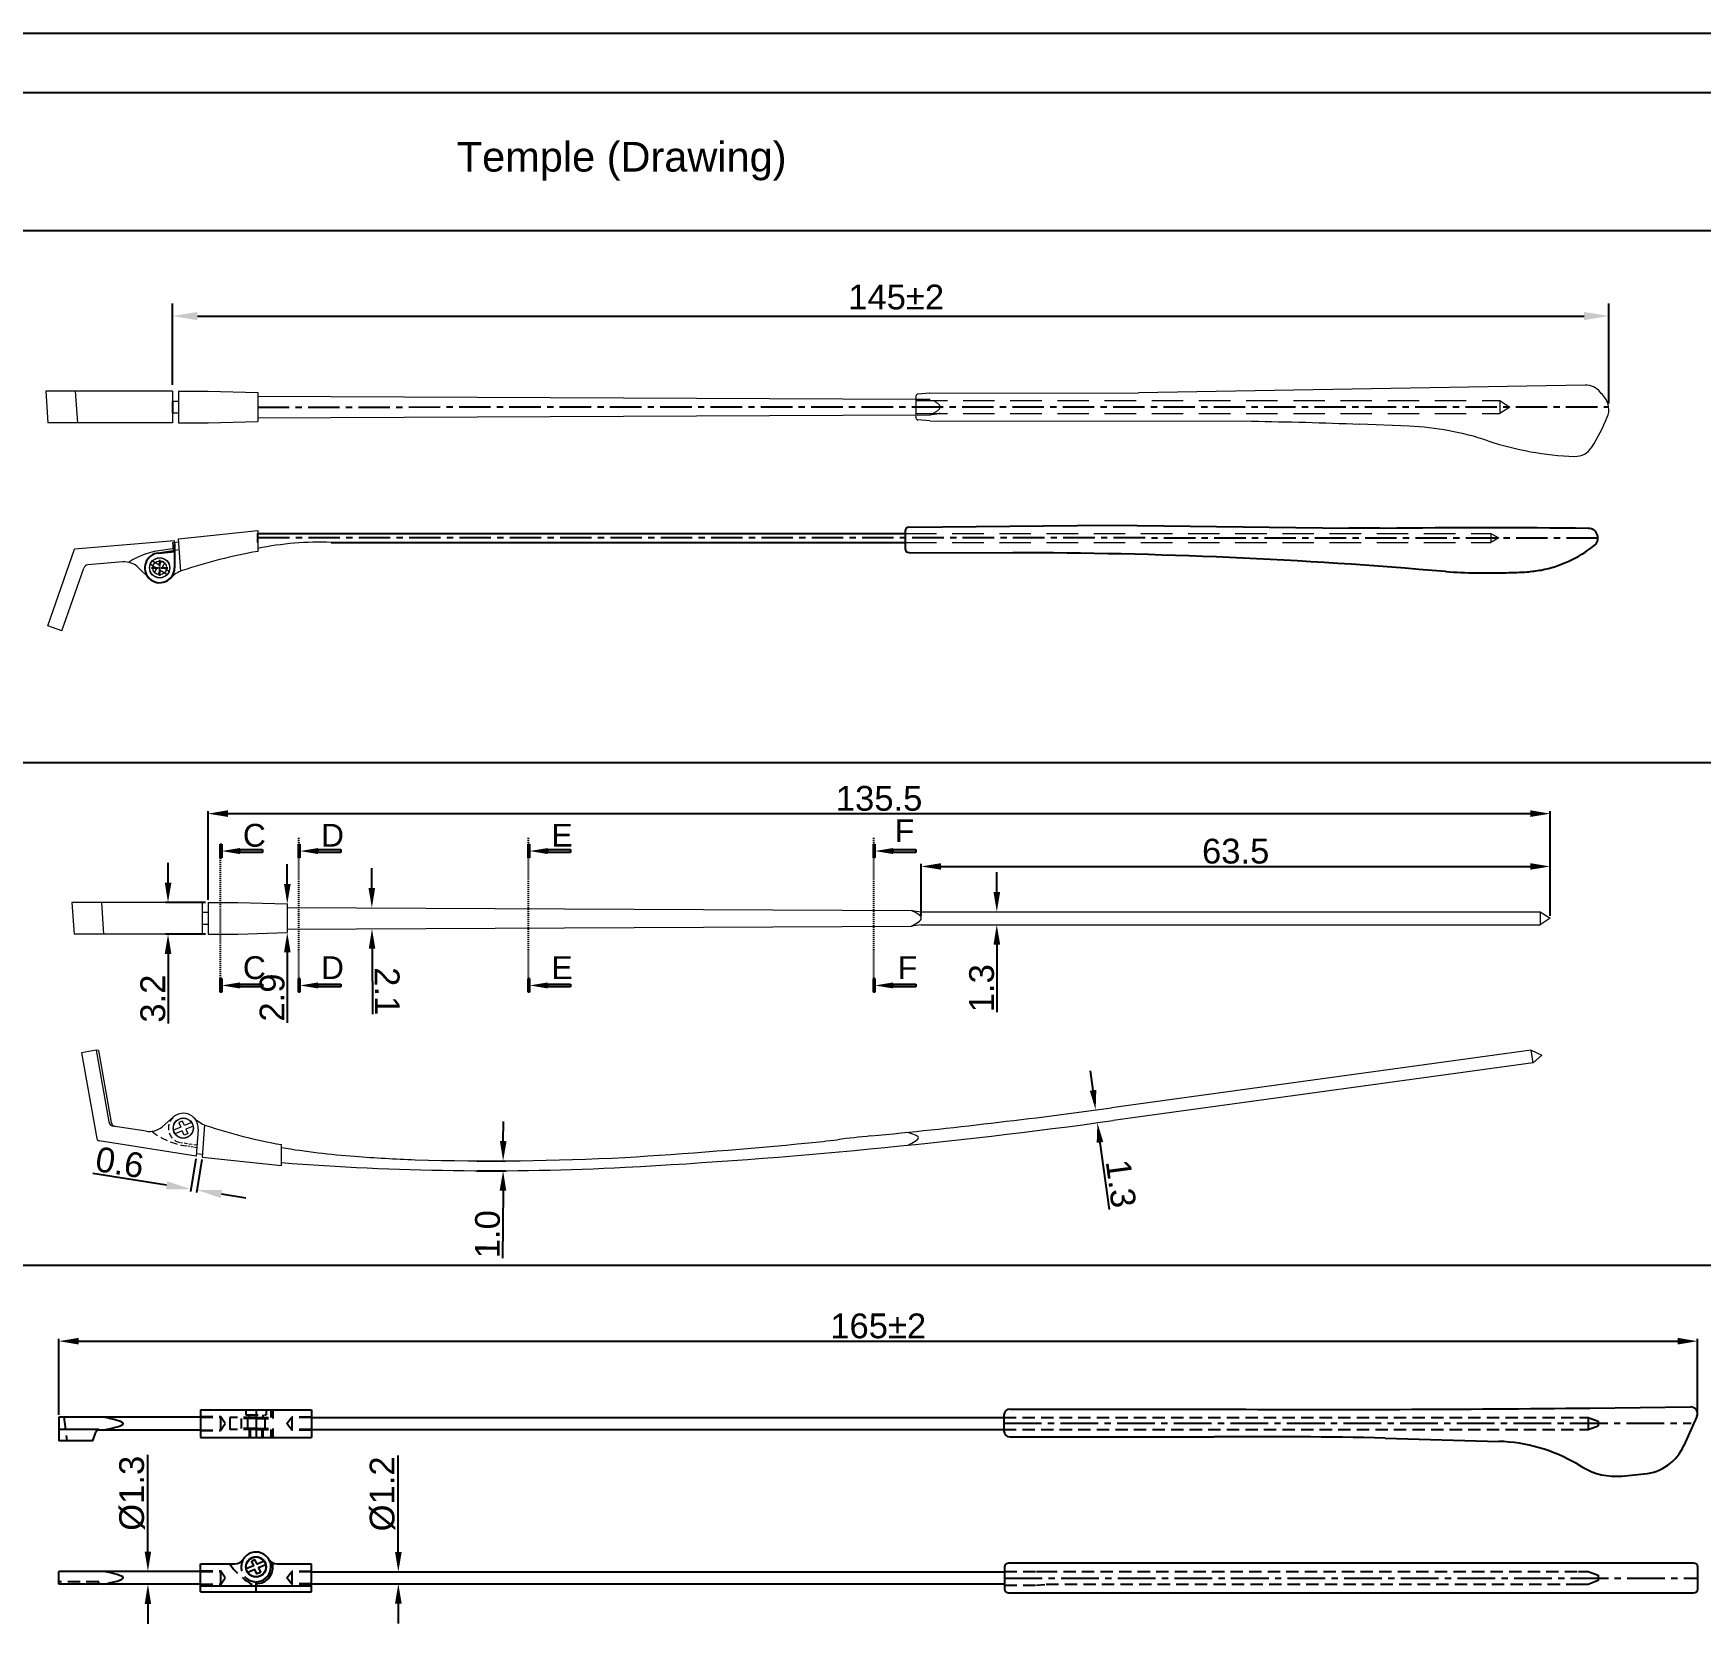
# Model space of a CAD drawing. Header units: millimetres. Extents: x 7018 to 13530, y 4187 to 5692.
# Drawn here: x 8497.5 to 8665.8, y 5088.3 to 5248.9 of the extents above; entities that cross this region are included whole.
import ezdxf
from ezdxf.enums import TextEntityAlignment as Align

# ---------------------------------------------------------------- set-up
doc = ezdxf.new("R2010")
doc.units = ezdxf.units.MM
for name, pattern in [('CENTER', [50.8, 31.75, -6.35, 6.35, -6.35]), ('CENTER2', [28.575, 19.05, -3.175, 3.175, -3.175]), ('HIDDEN', [9.525, 6.35, -3.175]), ('HIDDEN2', [0.1875, 0.125, -0.0625]), ('PHANTOM2', [1.25, 0.625, -0.125, 0.125, -0.125, 0.125, -0.125])]:
    doc.linetypes.add(name, pattern=pattern)
for name, color, linetype in [('Center Line', 2, 'CENTER2'), ('Dimension', 3, 'Continuous'), ('Hidden Line', 1, 'HIDDEN2'), ('PDF_0', 7, 'Continuous'), ('Section', 6, 'PHANTOM2'), ('Text', 4, 'Continuous')]:
    doc.layers.add(name, color=color, linetype=linetype)
doc.styles.get("Standard").update_dxf_attribs({"font": 'arial.ttf'})
doc.styles.add('样式 1', font='romant.shx')
doc.dimstyles.new('ISO-25$0', dxfattribs={"dimtxt": 2.5, "dimasz": 2.5, "dimexe": 0.5, "dimexo": 1, "dimgap": 1, "dimtad": 0, "dimtih": 1, "dimtoh": 1, "dimdec": 1, "dimzin": 10, "dimdsep": 46, "dimlunit": 6, "dimtxsty": '样式 1', "dimcen": 0, "dimclrd": 256, "dimclre": 256, "dimclrt": 7, "dimazin": 0, "dimtfac": 1, "dimtdec": 1, "dimtofl": 0, "dimtmove": 0, "dimatfit": 0, "dimfxl": 1, "dimtolj": 1, "dimtzin": 10, "dimarcsym": 0})
doc.dimstyles.new('Standard$0', dxfattribs={"dimtxt": 2.3, "dimasz": 2, "dimexe": 1, "dimexo": 1, "dimgap": 1, "dimtad": 1, "dimdec": 1, "dimzin": 0, "dimdsep": 46, "dimtxsty": 'Standard', "dimcen": 0, "dimclrd": 4, "dimclre": 4, "dimclrt": 4, "dimadec": 1, "dimazin": 0, "dimtfac": 1, "dimtdec": 1, "dimtofl": 0, "dimtmove": 0, "dimatfit": 0, "dimfxl": 1, "dimtfillclr": 256, "dimtolj": 1, "dimtzin": 0, "dimlwd": -1, "dimlwe": -1, "dimarcsym": 1})

# ---------------------------------------------------------------- blocks, each defined once
blk = doc.blocks.new('*D2106')
at = {"layer": 'Defpoints', "color": 0, "transparency": 16777216}
for p in [(8513.92, 5135.53), (8514.51, 5135.44), (8513.39, 5132.21)]:
    blk.add_point(p, dxfattribs=at)
at = {"layer": 'Dimension', "color": 3, "transparency": 16777216}
for p, q in [((8513.88, 5135.28), (8513.35, 5131.96)), ((8514.47, 5135.19), (8513.95, 5131.87)), ((8510.92, 5132.6), (8503.47, 5133.78)), ((8516.46, 5131.73), (8518.92, 5131.34))]:
    blk.add_line(p, q, dxfattribs=at)
for points in [[(8510.99, 5133.01), (8510.86, 5132.19), (8513.39, 5132.21)], [(8516.52, 5132.14), (8516.39, 5131.31), (8513.99, 5132.12)]]:
    blk.add_solid(points, dxfattribs=at)
at = {"layer": 'Dimension', "transparency": 16777216, "insert": (8506.2, 5134.9), "char_height": 2.5, "attachment_point": 5, "rotation": 351}
blk.add_mtext('\\A1;0.6', dxfattribs=at)
blk = doc.blocks.new('*D2504')
at = {"layer": 'Defpoints', "color": 0, "transparency": 16777216}
for p in [(8650.61, 5170.11), (8515.11, 5161.15), (8650.61, 5159.55)]:
    blk.add_point(p, dxfattribs=at)
at = {"layer": 'Dimension', "color": 3, "transparency": 16777216}
for p, q in [((8515.11, 5161.4), (8515.11, 5170.36)), ((8517.11, 5170.11), (8648.61, 5170.11)), ((8650.61, 5159.8), (8650.61, 5170.36))]:
    blk.add_line(p, q, dxfattribs=at)
for points in [[(8517.11, 5170.45), (8517.11, 5169.78), (8515.11, 5170.11)], [(8648.61, 5170.45), (8648.61, 5169.78), (8650.61, 5170.11)]]:
    blk.add_solid(points, dxfattribs=at)
at = {"layer": 'Dimension', "transparency": 16777216, "insert": (8582.86, 5171.64), "char_height": 2.5, "attachment_point": 5}
blk.add_mtext('\\A1;135.5', dxfattribs=at)
blk = doc.blocks.new('*D2505')
at = {"layer": 'Defpoints', "color": 0, "transparency": 16777216}
for p in [(8650.61, 5164.78), (8587.11, 5159.55), (8650.61, 5159.55)]:
    blk.add_point(p, dxfattribs=at)
at = {"layer": 'Dimension', "color": 3, "transparency": 16777216}
for p, q in [((8587.11, 5159.8), (8587.11, 5165.03)), ((8589.11, 5164.78), (8648.61, 5164.78)), ((8650.61, 5159.8), (8650.61, 5165.03))]:
    blk.add_line(p, q, dxfattribs=at)
for points in [[(8589.11, 5165.11), (8589.11, 5164.45), (8587.11, 5164.78)], [(8648.61, 5165.11), (8648.61, 5164.45), (8650.61, 5164.78)]]:
    blk.add_solid(points, dxfattribs=at)
at = {"layer": 'Dimension', "transparency": 16777216, "insert": (8618.86, 5166.31), "char_height": 2.5, "attachment_point": 5}
blk.add_mtext('\\A1;63.5', dxfattribs=at)
blk = doc.blocks.new('*D2506')
at = {"layer": 'Defpoints', "color": 0, "transparency": 16777216}
for p in [(8531.65, 5160.61), (8531.66, 5158.49), (8531.66, 5158.49)]:
    blk.add_point(p, dxfattribs=at)
at = {"layer": 'Dimension', "color": 3, "transparency": 16777216}
for p, q in [((8531.64, 5162.61), (8531.63, 5164.61)), ((8531.67, 5156.49), (8531.7, 5149.88))]:
    blk.add_line(p, q, dxfattribs=at)
for points in [[(8531.98, 5162.61), (8531.31, 5162.61), (8531.65, 5160.61)], [(8532, 5156.49), (8531.34, 5156.49), (8531.66, 5158.49)]]:
    blk.add_solid(points, dxfattribs=at)
at = {"layer": 'Dimension', "transparency": 16777216, "insert": (8533.2, 5152.19), "char_height": 2.5, "attachment_point": 5, "rotation": 270.2728}
blk.add_mtext('\\A1;2.1', dxfattribs=at)
blk = doc.blocks.new('*D2507')
at = {"layer": 'Defpoints', "color": 0, "transparency": 16777216}
for p in [(8594.74, 5160.2), (8594.74, 5158.9), (8594.74, 5158.9)]:
    blk.add_point(p, dxfattribs=at)
at = {"layer": 'Dimension', "color": 3, "transparency": 16777216}
for p, q in [((8594.74, 5162.2), (8594.74, 5164.2)), ((8594.74, 5156.9), (8594.74, 5150.08))]:
    blk.add_line(p, q, dxfattribs=at)
for points in [[(8594.41, 5162.2), (8595.08, 5162.2), (8594.74, 5160.2)], [(8594.41, 5156.9), (8595.08, 5156.9), (8594.74, 5158.9)]]:
    blk.add_solid(points, dxfattribs=at)
at = {"layer": 'Dimension', "transparency": 16777216, "insert": (8593.22, 5152.49), "char_height": 2.5, "attachment_point": 5, "rotation": 90}
blk.add_mtext('\\A1;1.3', dxfattribs=at)
blk = doc.blocks.new('*D2508')
at = {"layer": 'Defpoints', "color": 0, "transparency": 16777216}
for p in [(8604.72, 5140.2), (8604.9, 5138.91), (8604.9, 5138.91)]:
    blk.add_point(p, dxfattribs=at)
at = {"layer": 'Dimension', "color": 3, "transparency": 16777216}
for p, q in [((8604.46, 5142.18), (8604.19, 5144.16)), ((8605.16, 5136.93), (8606.07, 5130.17))]:
    blk.add_line(p, q, dxfattribs=at)
for points in [[(8604.79, 5142.23), (8604.13, 5142.14), (8604.72, 5140.2)], [(8605.49, 5136.97), (8604.83, 5136.89), (8604.9, 5138.91)]]:
    blk.add_solid(points, dxfattribs=at)
at = {"layer": 'Dimension', "transparency": 16777216, "insert": (8607.27, 5132.77), "char_height": 2.5, "attachment_point": 5, "rotation": 277.6743}
blk.add_mtext('\\A1;1.3', dxfattribs=at)
blk = doc.blocks.new('*D2509')
at = {"layer": 'Defpoints', "color": 0, "transparency": 16777216}
for p in [(8542.02, 5135.07), (8542.02, 5134.07), (8544.9, 5134.05)]:
    blk.add_point(p, dxfattribs=at)
at = {"layer": 'Dimension', "color": 3, "transparency": 16777216}
for p, q in [((8544.92, 5137.05), (8544.93, 5139.05)), ((8542.27, 5135.07), (8545.15, 5135.05)), ((8542.27, 5134.07), (8545.15, 5134.05)), ((8544.89, 5132.05), (8544.85, 5125.25))]:
    blk.add_line(p, q, dxfattribs=at)
for points in [[(8544.58, 5137.06), (8545.25, 5137.05), (8544.9, 5135.05)], [(8544.55, 5132.06), (8545.22, 5132.05), (8544.9, 5134.05)]]:
    blk.add_solid(points, dxfattribs=at)
at = {"layer": 'Dimension', "transparency": 16777216, "insert": (8543.33, 5127.66), "char_height": 2.5, "attachment_point": 5, "rotation": 89.6605}
blk.add_mtext('\\A1;1.0', dxfattribs=at)
blk = doc.blocks.new('*D2510')
at = {"layer": 'Defpoints', "color": 0, "transparency": 16777216}
for p in [(8515.11, 5161.15), (8511.07, 5157.95), (8515.11, 5157.95)]:
    blk.add_point(p, dxfattribs=at)
at = {"layer": 'Dimension', "color": 3, "transparency": 16777216}
for p, q in [((8511.07, 5163.15), (8511.07, 5165.15)), ((8514.86, 5161.15), (8510.82, 5161.15)), ((8514.86, 5157.95), (8510.82, 5157.95)), ((8511.07, 5155.95), (8511.07, 5148.93))]:
    blk.add_line(p, q, dxfattribs=at)
for points in [[(8510.74, 5163.15), (8511.41, 5163.15), (8511.07, 5161.15)], [(8510.74, 5155.95), (8511.41, 5155.95), (8511.07, 5157.95)]]:
    blk.add_solid(points, dxfattribs=at)
at = {"layer": 'Dimension', "transparency": 16777216, "insert": (8509.55, 5151.44), "char_height": 2.5, "attachment_point": 5, "rotation": 90}
blk.add_mtext('\\A1;3.2', dxfattribs=at)
blk = doc.blocks.new('_FILLED')
at = {"color": 0, "linetype": 'ByBlock'}
blk.add_solid([(0, 0), (-1, 0.167), (-1, -0.167)], dxfattribs=at)
blk = doc.blocks.new('section arrow')
at = {"layer": 'Section'}
h = blk.add_hatch(color=256, dxfattribs=at)
h.dxf.hatch_style = 1
h.paths.add_polyline_path([(6987.516, 2336.116), (6987.516, 2336.053), (6988.016, 2336.053), (6988.016, 2336.116)])
h.paths.add_polyline_path([(6988.416, 2335.935), (6988.448, 2335.935), (6988.448, 2336.235), (6988.416, 2336.235)])
for points in [[(6988.448, 2335.935), (6988.448, 2336.235), (6988.416, 2336.235), (6988.416, 2335.935)], [(6988.016, 2336.116), (6987.516, 2336.116), (6987.516, 2336.053), (6988.016, 2336.053)]]:
    blk.add_lwpolyline(points, close=True, dxfattribs=at)
at = {"layer": 'Section', "xscale": 0.4, "yscale": 0.4, "zscale": 0.4}
blk.add_blockref('_FILLED', (6988.416, 2336.085), dxfattribs=at)
blk = doc.blocks.new('*D2511')
at = {"layer": 'Defpoints', "color": 0, "transparency": 16777216}
for p in [(8523.11, 5161), (8523.11, 5158.1), (8523.11, 5158.1)]:
    blk.add_point(p, dxfattribs=at)
at = {"layer": 'Dimension', "color": 3, "transparency": 16777216}
for p, q in [((8523.11, 5163), (8523.11, 5165)), ((8522.86, 5161), (8522.86, 5161)), ((8522.86, 5158.1), (8522.86, 5158.1)), ((8523.11, 5156.1), (8523.11, 5149))]:
    blk.add_line(p, q, dxfattribs=at)
for points in [[(8522.78, 5163), (8523.45, 5163), (8523.11, 5161)], [(8522.78, 5156.1), (8523.45, 5156.1), (8523.11, 5158.1)]]:
    blk.add_solid(points, dxfattribs=at)
at = {"layer": 'Dimension', "transparency": 16777216, "insert": (8521.59, 5151.55), "char_height": 2.5, "attachment_point": 5, "rotation": 90}
blk.add_mtext('\\A1;2.9', dxfattribs=at)
blk = doc.blocks.new('*D2348')
at = {"layer": 'Defpoints', "color": 0, "transparency": 16777216}
for p in [(8656.53, 5220.34), (8511.53, 5212.76), (8656.53, 5210.89)]:
    blk.add_point(p, dxfattribs=at)
at = {"layer": 'Dimension', "color": 0, "lineweight": -2, "transparency": 16777216}
for p, q in [((8511.53, 5213.38), (8511.53, 5221.59)), ((8656.53, 5211.52), (8656.53, 5221.59)), ((8514.03, 5220.34), (8654.03, 5220.34))]:
    blk.add_line(p, q, dxfattribs=at)
at = {"layer": 'Dimension', "color": 0, "transparency": 16777216}
for points in [[(8514.03, 5220.75), (8514.03, 5219.92), (8511.53, 5220.34)], [(8654.03, 5220.75), (8654.03, 5219.92), (8656.53, 5220.34)]]:
    blk.add_solid(points, dxfattribs=at)
at = {"layer": 'Dimension', "color": 0, "transparency": 16777216, "insert": (8584.58, 5222.24), "char_height": 2.5, "attachment_point": 5}
blk.add_mtext('145±2', dxfattribs=at)
blk = doc.blocks.new('*U1623')
at = {"layer": 'Center Line', "color": 0, "linetype": 'CENTER2', "transparency": 16777216}
for p, q in [((-0.82, 0), (-0.14, 0)), ((0, 0.14), (0, 0.82)), ((0.14, 0), (0.82, 0)), ((0, -0.82), (0, -0.14))]:
    blk.add_line(p, q, dxfattribs=at)
at = {"layer": 'Center Line', "color": 0, "linetype": 'Continuous', "transparency": 16777216}
for p, q in [((-0.07, 0), (0.07, 0)), ((0, -0.07), (0, 0.07))]:
    blk.add_line(p, q, dxfattribs=at)
blk = doc.blocks.new('*D3100')
at = {"layer": 'Defpoints', "color": 0, "transparency": 16777216}
for p in [(8509.04, 5093.63), (8509.04, 5093.63), (8509.04, 5092.33)]:
    blk.add_point(p, dxfattribs=at)
at = {"layer": 'Dimension', "color": 3, "transparency": 16777216}
for p, q in [((8509.04, 5095.63), (8509.04, 5105.4)), ((8509.04, 5090.33), (8509.04, 5088.33))]:
    blk.add_line(p, q, dxfattribs=at)
for points in [[(8508.71, 5095.63), (8509.37, 5095.63), (8509.04, 5093.63)], [(8508.71, 5090.33), (8509.37, 5090.33), (8509.04, 5092.33)]]:
    blk.add_solid(points, dxfattribs=at)
at = {"layer": 'Dimension', "transparency": 16777216, "insert": (8507.44, 5101.51), "char_height": 2.5, "attachment_point": 5, "rotation": 90}
blk.add_mtext('\\A1;%%C1.3', dxfattribs=at)
blk = doc.blocks.new('*D3101')
at = {"layer": 'Defpoints', "color": 0, "transparency": 16777216}
for p in [(8534.32, 5093.58), (8534.32, 5093.58), (8534.32, 5092.38)]:
    blk.add_point(p, dxfattribs=at)
at = {"layer": 'Dimension', "color": 3, "transparency": 16777216}
for p, q in [((8534.32, 5095.58), (8534.32, 5105.33)), ((8534.32, 5090.38), (8534.32, 5088.38))]:
    blk.add_line(p, q, dxfattribs=at)
for points in [[(8533.99, 5095.58), (8534.66, 5095.58), (8534.32, 5093.58)], [(8533.99, 5090.38), (8534.66, 5090.38), (8534.32, 5092.38)]]:
    blk.add_solid(points, dxfattribs=at)
at = {"layer": 'Dimension', "transparency": 16777216, "insert": (8532.73, 5101.45), "char_height": 2.5, "attachment_point": 5, "rotation": 90}
blk.add_mtext('\\A1;%%C1.2', dxfattribs=at)
blk = doc.blocks.new('*D2066')
at = {"layer": 'Defpoints', "color": 0, "transparency": 16777216}
for p in [(8665.48, 5116.86), (8500.05, 5109.19), (8665.48, 5109.53)]:
    blk.add_point(p, dxfattribs=at)
at = {"layer": 'Dimension', "color": 3, "transparency": 16777216}
for p, q in [((8500.05, 5109.44), (8500.05, 5117.11)), ((8502.05, 5116.86), (8663.48, 5116.86)), ((8665.48, 5109.78), (8665.48, 5117.11))]:
    blk.add_line(p, q, dxfattribs=at)
for points in [[(8502.05, 5117.2), (8502.05, 5116.53), (8500.05, 5116.86)], [(8663.48, 5117.2), (8663.48, 5116.53), (8665.48, 5116.86)]]:
    blk.add_solid(points, dxfattribs=at)
at = {"layer": 'Dimension', "transparency": 16777216, "insert": (8582.77, 5118.39), "char_height": 2.5, "attachment_point": 5}
blk.add_mtext('\\A1;165±2', dxfattribs=at)

msp = doc.modelspace()

# ---------------------------------------------------------------- linework, layer by layer
for p, q in [((8827.401, 5242.873), (8418.145, 5242.873)), ((8430.702, 5228.984), (8827.14, 5228.984)), ((8511.528, 5211.756), (8511.528, 5210.556)), ((8520.128, 5198.396), (8585.48, 5198.396)), ((8520.128, 5197.496), (8520.128, 5198.396)), ((8585.48, 5198.633), (8585.481, 5196.859)), ((8585.876, 5199.033), (8606.266, 5199.237)), ((8606.267, 5199.237), (8630.282, 5198.926)), ((8527.552, 5197.496), (8585.481, 5197.496)), ((8585.88, 5196.459), (8596.371, 5196.437)), ((8430.963, 5175.281), (8827.401, 5175.281)), ((8430.963, 5124.548), (8827.401, 5124.548)), ((8514.355, 5109.194), (8500.055, 5109.194)), ((8500.055, 5109.194), (8500.055, 5106.794)), ((8514.355, 5109.944), (8514.355, 5107.144)), ((8514.355, 5109.944), (8519.955, 5109.944)), ((8519.955, 5109.944), (8525.555, 5109.944)), ((8525.555, 5109.944), (8525.555, 5107.144)), ((8525.555, 5109.144), (8595.46, 5109.144)), ((8595.46, 5109.399), (8595.46, 5107.799)), ((8596.06, 5109.999), (8616.291, 5109.999)), ((8654.6, 5110.118), (8664.775, 5110.234)), ((8665.422, 5109.248), (8664.113, 5106.327)), ((8500.055, 5107.994), (8504.069, 5107.994)), ((8503.469, 5106.794), (8503.788, 5107.694)), ((8514.355, 5107.894), (8504.071, 5107.894)), ((8514.355, 5107.144), (8519.955, 5107.144)), ((8519.955, 5107.144), (8525.555, 5107.144)), ((8525.555, 5107.944), (8595.46, 5107.944)), ((8596.06, 5107.199), (8616.693, 5107.199)), ((8503.469, 5106.794), (8500.055, 5106.794)), ((8633.942, 5107.081), (8645.411, 5106.749)), ((8653.322, 5104.467), (8653.874, 5104.142)), ((8657.851, 5103.253), (8660.112, 5103.464)), ((8514.355, 5094.379), (8517.819, 5094.379)), ((8514.355, 5091.579), (8514.355, 5094.379)), ((8522.09, 5094.379), (8525.555, 5094.379)), ((8525.555, 5091.579), (8525.555, 5094.379)), ((8595.525, 5094.059), (8595.525, 5091.859)), ((8665.107, 5094.459), (8595.925, 5094.459)), ((8665.507, 5091.859), (8665.507, 5094.059)), ((8514.355, 5093.629), (8500.055, 5093.629)), ((8500.055, 5092.329), (8500.055, 5093.629)), ((8514.355, 5092.329), (8500.055, 5092.329)), ((8519.955, 5092.151), (8514.355, 5092.151)), ((8519.955, 5091.579), (8519.955, 5092.579)), ((8525.555, 5092.151), (8519.955, 5092.151)), ((8525.555, 5093.579), (8595.525, 5093.579)), ((8525.555, 5092.379), (8595.525, 5092.379)), ((8514.355, 5091.579), (8519.955, 5091.579)), ((8519.955, 5091.579), (8525.555, 5091.579)), ((8595.925, 5091.459), (8665.107, 5091.459))]:
    msp.add_line(p, q)
at = {"color": 7, "lineweight": 20}
for p, q in [((8654.136, 5213.359), (8609.062, 5212.602)), ((8511.528, 5212.756), (8498.72, 5212.756)), ((8498.72, 5212.756), (8498.944, 5209.556)), ((8501.706, 5212.756), (8501.929, 5209.556)), ((8511.528, 5212.756), (8511.528, 5209.556)), ((8511.528, 5211.756), (8512.128, 5211.756)), ((8511.528, 5211.756), (8512.128, 5211.756)), ((8512.128, 5212.756), (8515.128, 5212.756)), ((8512.128, 5212.756), (8512.128, 5209.556)), ((8515.128, 5212.756), (8520.128, 5212.606)), ((8520.128, 5212.606), (8520.128, 5209.706)), ((8520.128, 5212.261), (8586.581, 5211.945)), ((8586.581, 5212.259), (8586.581, 5210.055)), ((8587.998, 5212.559), (8586.765, 5212.459)), ((8587.998, 5212.559), (8609.062, 5212.602)), ((8511.528, 5210.556), (8512.128, 5210.556)), ((8511.528, 5210.556), (8512.128, 5210.556)), ((8520.128, 5210.051), (8586.581, 5210.367)), ((8587.998, 5209.756), (8586.765, 5209.856)), ((8511.528, 5209.556), (8498.944, 5209.556)), ((8512.128, 5209.556), (8515.128, 5209.556)), ((8515.128, 5209.556), (8520.128, 5209.706)), ((8587.998, 5209.756), (8620.466, 5209.726)), ((8636.39, 5209.217), (8631.359, 5209.431)), ((8512.128, 5197.857), (8520.128, 5198.698)), ((8512.128, 5197.857), (8520.128, 5198.698)), ((8511.552, 5197.495), (8512.149, 5197.558)), ((8511.552, 5197.495), (8512.149, 5197.558)), ((8511.61, 5196.661), (8511.552, 5197.495)), ((8511.61, 5196.661), (8511.552, 5197.495)), ((8512.357, 5194.589), (8512.128, 5197.857)), ((8512.357, 5194.589), (8512.128, 5197.857)), ((8514.515, 5161.151), (8501.356, 5161.151)), ((8501.356, 5161.151), (8501.579, 5157.951)), ((8504.341, 5161.151), (8504.565, 5157.951)), ((8514.515, 5161.151), (8514.515, 5157.951)), ((8515.115, 5161.151), (8515.115, 5157.951)), ((8515.115, 5161.151), (8518.115, 5161.151)), ((8518.115, 5161.151), (8523.115, 5161.001)), ((8523.115, 5161.001), (8523.115, 5158.101)), ((8514.515, 5160.151), (8515.115, 5160.151)), ((8523.115, 5160.651), (8586.115, 5160.351)), ((8586.115, 5160.351), (8587.115, 5160.201)), ((8587.115, 5160.201), (8649.615, 5160.201)), ((8649.615, 5160.201), (8649.615, 5158.901)), ((8649.615, 5160.201), (8650.615, 5159.551)), ((8650.615, 5159.551), (8649.615, 5158.901)), ((8514.515, 5157.951), (8501.579, 5157.951)), ((8514.515, 5158.951), (8515.115, 5158.951)), ((8515.115, 5157.951), (8518.115, 5157.951)), ((8518.115, 5157.951), (8523.115, 5158.101)), ((8523.115, 5158.451), (8586.115, 5158.751)), ((8587.115, 5158.901), (8586.115, 5158.751)), ((8587.115, 5158.901), (8649.615, 5158.901)), ((8503.822, 5146.241), (8502.344, 5145.981)), ((8502.344, 5145.981), (8503.871, 5137.326)), ((8504.051, 5146.205), (8503.822, 5146.241)), ((8503.822, 5146.241), (8505.1, 5138.989)), ((8504.051, 5146.205), (8505.33, 5138.953)), ((8648.701, 5146.244), (8606.312, 5140.417)), ((8648.878, 5144.956), (8648.701, 5146.244)), ((8648.701, 5146.244), (8649.78, 5145.736)), ((8648.878, 5144.956), (8606.489, 5139.129)), ((8649.78, 5145.736), (8648.878, 5144.956)), ((8510.469, 5138.509), (8511.636, 5139.509)), ((8508.855, 5138.053), (8505.515, 5138.582)), ((8514.108, 5138.265), (8513.917, 5135.53)), ((8514.74, 5138.704), (8514.512, 5135.436)), ((8513.917, 5135.53), (8504.119, 5137.082)), ((8513.936, 5135.798), (8514.533, 5135.735)), ((8514.512, 5135.436), (8522.512, 5134.595))]:
    msp.add_line(p, q, dxfattribs=at)
at = {"lineweight": 20}
for p, q in [((8520.128, 5198.698), (8520.128, 5196.58)), ((8520.128, 5198.698), (8520.128, 5196.58)), ((8498.944, 5189.063), (8501.639, 5196.809)), ((8511.737, 5197.66), (8501.639, 5196.809)), ((8511.722, 5196.888), (8510.602, 5196.699)), ((8511.722, 5194.793), (8511.737, 5197.66)), ((8500.36, 5188.57), (8502.557, 5194.883)), ((8506.505, 5195.513), (8502.987, 5195.217)), ((8508.099, 5194.936), (8509.19, 5193.854)), ((8500.36, 5188.57), (8498.944, 5189.063)), ((8522.512, 5134.595), (8522.512, 5136.713))]:
    msp.add_line(p, q, dxfattribs=at)
at = {"color": 7, "linetype": 'Continuous', "lineweight": 20, "ltscale": 0.051558}
msp.add_line((8512.205, 5196.755), (8509.993, 5196.405), dxfattribs=at)
msp.add_line((8512.205, 5196.755), (8509.993, 5196.405), dxfattribs=at)
at = {"ltscale": 0.1}
for p, q in [((8510.102, 5196.418), (8511.733, 5196.556)), ((8511.736, 5197.391), (8511.728, 5194.919))]:
    msp.add_line(p, q, dxfattribs=at)
at = {"color": 4, "linetype": 'HIDDEN', "lineweight": 20, "ltscale": 0.051558}
msp.add_line((8513.994, 5136.632), (8512.377, 5136.888), dxfattribs=at)
at = {"color": 4, "linetype": 'HIDDEN', "lineweight": 20, "ltscale": 0.035775}
msp.add_line((8513.977, 5136.394), (8512.855, 5136.572), dxfattribs=at)
msp.add_lwpolyline([(8831.439, 4951.873), (8831.439, 5248.873), (8411.439, 5248.873), (8411.439, 4951.873)], close=True)
at = {"color": 7, "lineweight": 20}
msp.add_lwpolyline([(8620.466, 5209.726, -0.0060486), (8631.359, 5209.431)], format="xyb", dxfattribs=at)
at = {"lineweight": 20, "ltscale": 0.1}
for points in [[(8510.955, 5194.237), (8510.292, 5194.648), (8510.044, 5194.248, -0.145898), (8509.704, 5194.459), (8509.953, 5194.859), (8509.29, 5195.271)], [(8511.166, 5194.577), (8510.503, 5194.988), (8510.752, 5195.388, 0.145898), (8510.412, 5195.599), (8510.164, 5195.199), (8509.501, 5195.61)]]:
    msp.add_lwpolyline(points, format="xyb", dxfattribs=at)
at = {"lineweight": 20}
for points in [[(8513.437, 5138.934), (8512.718, 5138.631), (8512.536, 5139.065, 0.145898), (8512.167, 5138.91), (8512.35, 5138.476), (8511.631, 5138.173)], [(8513.592, 5138.565), (8512.874, 5138.263), (8513.056, 5137.829, -0.145898), (8512.688, 5137.673), (8512.505, 5138.107), (8511.786, 5137.805)]]:
    msp.add_lwpolyline(points, format="xyb", dxfattribs=at)
for points in [[(8520.78, 5094.644), (8520.061, 5094.341), (8519.879, 5094.775, 0.145898), (8519.51, 5094.62), (8519.693, 5094.186), (8518.974, 5093.883)], [(8520.935, 5094.275), (8520.217, 5093.972), (8520.399, 5093.538, -0.145898), (8520.031, 5093.383), (8519.848, 5093.817), (8519.129, 5093.515)]]:
    msp.add_lwpolyline(points, format="xyb")
at = {"lineweight": 20, "ltscale": 0.1}
for radius in [1.025, 1]:
    msp.add_circle((8510.228, 5194.924), radius, dxfattribs=at)
at = {"lineweight": 20}
msp.add_circle((8510.228, 5194.924), 0.7, dxfattribs=at)
msp.add_circle((8510.228, 5194.924), 0.7, dxfattribs=at)
at = {"color": 7, "lineweight": 20}
for radius in [1.025, 1]:
    msp.add_circle((8512.612, 5138.369), radius, dxfattribs=at)
for radius in [1.025, 1]:
    msp.add_circle((8519.955, 5094.079), radius)
for centre, radius, start, end in [((8654.144, 5211.359), 2, 40.73781, 90.21515), ((8586.781, 5212.259), 0.2, 94.65034, 180), ((8640.881, 5199.936), 19.504, 38.74372, 40.73781), ((8654.533, 5210.891), 2, 337.21986, 38.74372), ((8586.781, 5210.055), 0.2, 180, 265.34966), ((8637.009, 5218.251), 21.007, 327.9772, 337.21986), ((8635.164, 5180.425), 28.818, 71.50736, 87.56171), ((8654.137, 5237.153), 30.999, 251.50736, 267.99749), ((8653.124, 5208.172), 2, 267.99749, 327.9772), ((8510.228, 5194.924), 1.5, 99, 316.06851), ((8510.228, 5194.924), 1.5, 99, 316.06851), ((8528.966, 5145.84), 51.504, 99.88096, 108.63313), ((8528.966, 5145.84), 51.504, 99.88096, 108.63313), ((8526.449, 5165.548), 31.967, 88.02174, 101.40353), ((8513.469, 5191.802), 3, 108.63313, 136.06851), ((8513.469, 5191.802), 3, 108.63313, 136.06851), ((8512.612, 5138.369), 1.5, 356, 130.57904), ((8515.852, 5141.491), 3, 223.93149, 251.36687), ((8524.613, 5734.716), 601.189, 273.110753, 277.827478), ((8524.613, 5734.716), 599.889, 275.492665, 277.827478), ((8505.593, 5139.076), 0.5, 190, 261), ((8505.823, 5139.04), 0.5, 190, 261), ((8509.168, 5140.028), 2, 261, 310.57904), ((8531.35, 5187.453), 51.504, 251.36687, 260.11904), ((8594.022, 5014.968), 123.198, 95.58445, 97.16873), ((8504.166, 5137.378), 0.3, 190, 261), ((8536.104, 5219.154), 83.853, 260.67165, 265.78169), ((8527.19, 5630.62), 496.116, 273.46637, 275.61766), ((8567.493, 5225.798), 89.294, 275.30817, 277.17599), ((8543.604, 5402.093), 268.027, 265.48654, 272.91567), ((8541.62, 5284.044), 148.975, 265.50165, 267.85062), ((8543.604, 5402.093), 267.027, 268.37526, 272.91567)]:
    msp.add_arc(centre, radius, start, end, dxfattribs=at)
for centre, radius, start, end in [((8585.88, 5198.633), 0.4, 90.57418, 180.01986), ((8631.69, 5129.924), 69.017, 88.20005, 91.16853), ((8644.175, 4340.579), 858.389, 89.314077, 90.688685), ((8654.451, 5197.929), 0.978, 305.31821, 89.30934), ((8585.881, 5196.859), 0.4, 180.01986, 269.87796), ((8596.495, 4695.492), 500.945, 85.00953, 90.01422), ((8647.333, 5206.914), 12.44, 281.00063, 308.14533), ((8644.658, 5226.771), 32.463, 276.39468, 278.94601), ((8644.274, 5260.923), 66.518, 266.37848, 271.63185), ((8644.75, 5261.524), 67.107, 271.21162, 273.02749), ((8596.06, 5109.399), 0.6, 90, 180), ((8628.098, 7485.139), 2375.169, 269.715195, 270.639322), ((8664.783, 5109.534), 0.7, 335.85614, 90.65446), ((8504.071, 5107.594), 0.3, 90, 160.48456), ((8596.06, 5107.799), 0.6, 180, 270), ((8621.507, 4553.78), 553.441, 88.71251, 90.49836), ((8644.935, 5090.243), 16.513, 59.47329, 88.34648), ((8659.659, 5108.324), 4.88, 275.3287, 335.85614), ((8657.236, 5109.843), 6.619, 239.47329, 275.3287), ((8519.955, 5094.079), 1.5, 270, 148.66775), ((8517.819, 5095.379), 1, 270, 328.66775), ((8519.955, 5094.079), 1.7, 270, 14.59731), ((8522.09, 5095.379), 1, 211.33225, 270), ((8595.925, 5094.059), 0.4, 90, 180), ((8665.107, 5094.059), 0.4, 0, 90), ((8595.925, 5091.859), 0.4, 180, 270), ((8665.107, 5091.859), 0.4, 270, 0)]:
    msp.add_arc(centre, radius, start, end)
at = {"lineweight": 20}
for centre, radius, start, end in [((8511.219, 5189.224), 7.5, 94.7179, 123.49773), ((8503.029, 5194.718), 0.5, 94.81638, 160.81638), ((8506.673, 5193.52), 2, 45.23734, 94.81638)]:
    msp.add_arc(centre, radius, start, end, dxfattribs=at)
at = {"ltscale": 0.1}
for start, end in [(94.81638, 225.23734), (225.23734, 359.81638)]:
    msp.add_arc((8510.228, 5194.924), 1.5, start, end, dxfattribs=at)
at = {"color": 4, "linetype": 'HIDDEN', "lineweight": 20, "ltscale": 0.094348}
msp.add_arc((8512.612, 5138.369), 1.5, 130.57904, 261, dxfattribs=at)
at = {"color": 4, "linetype": 'HIDDEN', "lineweight": 20, "ltscale": 0.113091}
msp.add_arc((8514.016, 5143.981), 7.5, 232.31866, 261.09848, dxfattribs=at)
at = {"color": 7, "lineweight": 20}
for points in [[(8586.115, 5158.751), (8587.115, 5159.551), (8586.115, 5160.351)], [(8585.77, 5136.646), (8586.825, 5137.408), (8585.637, 5137.939)]]:
    msp.add_spline(points, degree=3, dxfattribs=at)
for points in [[(8504.555, 5107.894), (8506.555, 5108.544), (8504.555, 5109.194)], [(8504.555, 5092.329), (8506.555, 5092.979), (8504.555, 5093.629)]]:
    msp.add_spline(points, degree=3)
at = {"layer": 'Center Line', "linetype": 'CENTER', "ltscale": 0.1}
for p, q in [((8520.128, 5211.156), (8656.514, 5211.169)), ((8655.429, 5197.929), (8520.128, 5197.946))]:
    msp.add_line(p, q, dxfattribs=at)
at = {"layer": 'Center Line', "ltscale": 0.2}
for p, q in [((8519.955, 5109.944), (8519.955, 5107.144)), ((8595.46, 5108.599), (8664.86, 5108.599)), ((8595.525, 5092.959), (8665.507, 5092.959))]:
    msp.add_line(p, q, dxfattribs=at)
at = {"layer": 'Hidden Line', "linetype": 'HIDDEN', "lineweight": 20, "ltscale": 0.5}
for p, q in [((8586.581, 5211.963), (8588.028, 5211.956)), ((8586.581, 5211.806), (8645.528, 5211.806)), ((8645.528, 5211.806), (8645.528, 5210.506)), ((8645.528, 5211.806), (8646.528, 5211.156)), ((8586.581, 5210.506), (8645.528, 5210.506)), ((8586.712, 5210.35), (8588.028, 5210.356)), ((8646.528, 5211.156), (8645.528, 5210.506)), ((8585.48, 5198.396), (8644.625, 5198.396)), ((8644.625, 5198.396), (8644.625, 5197.496)), ((8644.625, 5198.396), (8645.428, 5197.946)), ((8585.481, 5197.496), (8644.625, 5197.496)), ((8645.428, 5197.946), (8644.625, 5197.496))]:
    msp.add_line(p, q, dxfattribs=at)
at = {"layer": 'Hidden Line', "ltscale": 10}
for p, q in [((8500.555, 5109.194), (8500.849, 5106.794)), ((8514.355, 5109.244), (8516.355, 5109.244)), ((8514.355, 5109.194), (8516.355, 5109.194)), ((8516.355, 5109.244), (8516.355, 5107.844)), ((8516.855, 5108.544), (8516.355, 5109.244)), ((8517.294, 5109.144), (8517.294, 5107.944)), ((8519.955, 5109.144), (8517.294, 5109.144)), ((8518.455, 5109.044), (8518.455, 5108.044)), ((8519.955, 5109.044), (8518.455, 5109.044)), ((8518.93, 5109.944), (8518.93, 5109.444)), ((8518.93, 5109.444), (8520.98, 5109.444)), ((8519.08, 5109.044), (8519.08, 5108.044)), ((8519.255, 5109.444), (8519.255, 5109.144)), ((8519.955, 5109.144), (8521.455, 5109.144)), ((8519.955, 5109.044), (8521.655, 5109.044)), ((8520.655, 5109.444), (8520.655, 5109.144)), ((8520.83, 5109.044), (8520.83, 5108.044)), ((8520.98, 5109.944), (8520.98, 5109.444)), ((8521.455, 5109.944), (8521.455, 5109.144)), ((8521.655, 5109.944), (8521.655, 5109.044)), ((8523.055, 5108.544), (8523.555, 5109.194)), ((8523.555, 5109.194), (8523.555, 5107.894)), ((8525.555, 5109.194), (8523.555, 5109.194)), ((8525.555, 5109.144), (8523.555, 5109.144)), ((8595.46, 5109.144), (8654.455, 5109.144)), ((8654.455, 5109.144), (8654.455, 5107.944)), ((8654.455, 5109.144), (8655.455, 5108.773)), ((8654.455, 5109.144), (8654.455, 5107.944)), ((8654.455, 5109.144), (8655.455, 5108.773)), ((8514.355, 5107.894), (8516.355, 5107.894)), ((8514.355, 5107.844), (8516.355, 5107.844)), ((8516.355, 5107.844), (8516.855, 5108.544)), ((8519.955, 5107.944), (8517.294, 5107.944)), ((8519.955, 5108.044), (8518.455, 5108.044)), ((8519.255, 5107.944), (8519.255, 5107.144)), ((8519.355, 5107.944), (8519.355, 5107.144)), ((8519.955, 5108.044), (8521.655, 5108.044)), ((8519.955, 5107.944), (8521.455, 5107.944)), ((8520.555, 5107.944), (8520.555, 5107.144)), ((8520.655, 5107.944), (8520.655, 5107.144)), ((8521.455, 5107.944), (8521.455, 5107.144)), ((8521.655, 5108.044), (8521.655, 5107.144)), ((8523.555, 5107.894), (8523.055, 5108.544)), ((8525.555, 5107.944), (8523.555, 5107.944)), ((8525.555, 5107.894), (8523.555, 5107.894)), ((8595.46, 5107.944), (8654.455, 5107.944)), ((8654.455, 5107.944), (8655.455, 5108.315)), ((8654.455, 5107.944), (8655.455, 5108.315)), ((8655.455, 5108.773), (8655.455, 5108.315)), ((8655.455, 5108.773), (8655.455, 5108.315)), ((8514.355, 5093.679), (8516.355, 5093.679)), ((8516.355, 5093.679), (8516.355, 5092.279)), ((8516.855, 5092.979), (8516.355, 5093.679)), ((8504.069, 5092.579), (8500.055, 5092.579)), ((8504.069, 5092.329), (8504.069, 5092.579)), ((8514.355, 5093.629), (8516.355, 5093.629)), ((8514.355, 5092.329), (8516.355, 5092.329)), ((8514.355, 5092.279), (8516.355, 5092.279)), ((8516.355, 5092.279), (8516.855, 5092.979)), ((8523.055, 5092.979), (8523.555, 5093.629)), ((8523.555, 5092.329), (8523.055, 5092.979)), ((8523.555, 5093.629), (8523.555, 5092.329)), ((8525.555, 5093.629), (8523.555, 5093.629)), ((8525.555, 5093.579), (8523.555, 5093.579)), ((8525.555, 5092.379), (8523.555, 5092.379)), ((8525.555, 5092.329), (8523.555, 5092.329)), ((8655.455, 5093.26), (8655.455, 5092.698))]:
    msp.add_line(p, q, dxfattribs=at)
for points in [[(8595.525, 5093.626), (8598.764, 5093.626)], [(8595.525, 5092.229), (8598.764, 5092.229)], [(8598.764, 5093.626), (8599.589, 5093.612)], [(8598.764, 5092.229), (8599.589, 5092.306)], [(8599.589, 5093.612), (8653.48, 5093.612), (8654.437, 5093.612), (8655.455, 5093.26)], [(8655.455, 5092.698), (8654.435, 5092.306), (8653.48, 5092.306), (8599.589, 5092.306)]]:
    msp.add_lwpolyline(points, dxfattribs=at)
for centre, radius, start, end in [((8523.404, 5098.729), 7.5, 215.26851, 242.62012), ((8519.955, 5094.079), 1.5, 148.66775, 270)]:
    msp.add_arc(centre, radius, start, end, dxfattribs=at)
at = {"layer": 'Hidden Line', "linetype": 'HIDDEN', "lineweight": 20, "ltscale": 0.5}
msp.add_open_spline([(8589.028, 5210.506), (8588.695, 5210.456), (8588.361, 5210.406), (8588.028, 5210.356), (8588.528, 5210.623), (8589.528, 5211.156), (8588.528, 5211.689), (8588.028, 5211.956), (8588.361, 5211.906), (8588.695, 5211.856), (8589.028, 5211.806)], degree=3, knots=[0, 0, 0, 0, 1, 1, 1, 2.2806248, 3.5612497, 3.5612497, 3.5612497, 4.5612497, 4.5612497, 4.5612497, 4.5612497], dxfattribs=at)
at = {"layer": 'PDF_0', "lineweight": 5}
msp.add_line((8595.525, 5093.68), (8595.525, 5092.238), dxfattribs=at)
at = {"layer": 'Section', "ltscale": 0.02}
for p, q in [((8516.35, 5167.021), (8516.35, 5152.081)), ((8524.238, 5167.681), (8524.238, 5152.74)), ((8547.424, 5167.681), (8547.424, 5152.74)), ((8582.294, 5167.681), (8582.294, 5152.74))]:
    msp.add_line(p, q, dxfattribs=at)

# ---------------------------------------------------------------- block references
at = {"layer": 'Center Line', "linetype": 'CENTER2'}
msp.add_blockref('*U1623', (8510.228, 5194.924), dxfattribs=at)
at = {"layer": 'Section', "xscale": -4.584838968445458, "yscale": 4.584838968445458, "zscale": 4.584838968445458}
for p in [(40557.258, -5544.238), (40565.146, -5544.238), (40588.331, -5544.238), (40623.202, -5544.238), (40557.258, -5557.803), (40565.146, -5557.803), (40588.331, -5557.803), (40623.202, -5557.803)]:
    msp.add_blockref('section arrow', p, dxfattribs=at)

# ---------------------------------------------------------------- texts
at = {"insert": (8556.87, 5235.966), "char_height": 2.99966, "width": 46.92869, "attachment_point": 5}
msp.add_mtext('Temple (Drawing)', dxfattribs=at)
at = {"layer": 'Text'}
for s, p in [('F', (8585.425, 5168.385)), ('C', (8519.786, 5167.928)), ('D', (8527.674, 5167.928)), ('E', (8550.86, 5167.928)), ('C', (8519.786, 5154.565)), ('D', (8527.674, 5154.565)), ('E', (8550.86, 5154.565)), ('F', (8585.731, 5154.565))]:
    msp.add_text(s, height=2.3, dxfattribs=at).set_placement(p, align=Align.MIDDLE_CENTER)

# ---------------------------------------------------------------- dimensions: what is measured, and where the dimension line sits
at = {"layer": 'Dimension'}
dim = msp.add_linear_dim(base=(8656.533, 5220.337), p1=(8511.528, 5212.756), p2=(8656.533, 5210.891), dimstyle='ISO-25$0', override={"dimexe": 1.25, "dimexo": 0.625, "dimgap": 0.625, "dimtad": 1, "dimtih": 0, "dimtoh": 0, "dimzin": 8, "dimlunit": 2, "dimtxsty": 'Standard', "dimcen": 2.5, "dimclrd": 0, "dimclre": 0, "dimclrt": 0, "dimadec": 0, "dimtol": 1, "dimtp": 2, "dimtm": 2, "dimtdec": 2, "dimtofl": 1, "dimatfit": 3, "dimtolj": 0, "dimtzin": 8}, dxfattribs=at)
dim.commit()
dim.dimension.update_dxf_attribs({"geometry": '*D2348', "text_midpoint": (8584.581, 5220.337), "dimtype": 160})
for base, p1, p2, override, picture, middle in [((8650.615, 5170.112), (8515.115, 5161.151), (8650.615, 5159.551), {"dimtxt": 2.5, "dimexe": 0.25, "dimexo": 0.25, "dimgap": 0.25, "dimclrd": 3, "dimclre": 3, "dimclrt": 256, "dimadec": 2, "dimtdec": 2, "dimatfit": 3}, '*D2504', (8582.865, 5171.639)), ((8650.615, 5164.78), (8587.115, 5159.551), (8650.615, 5159.551), {"dimtxt": 2.5, "dimexe": 0.25, "dimexo": 0.25, "dimgap": 0.25, "dimclrd": 3, "dimclre": 3, "dimclrt": 256, "dimadec": 2, "dimtdec": 2, "dimatfit": 3}, '*D2505', (8618.865, 5166.308)), ((8665.483, 5116.865), (8500.055, 5109.194), (8665.483, 5109.534), {"dimtxt": 2.5, "dimexe": 0.25, "dimexo": 0.25, "dimgap": 0.25, "dimdec": 0, "dimclrd": 3, "dimclre": 3, "dimclrt": 256, "dimadec": 2, "dimtol": 1, "dimtp": 2, "dimtm": 2, "dimtdec": 0, "dimatfit": 3}, '*D2066', (8582.769, 5118.391))]:
    dim = msp.add_linear_dim(base=base, p1=p1, p2=p2, dimstyle='Standard$0', override=override, dxfattribs=at)
    dim.commit()
    dim.dimension.update_dxf_attribs({"geometry": picture, "text_midpoint": middle})
for p1, p2, distance, override, picture, middle in [((8515.115, 5161.151), (8515.115, 5157.951), -4.042, {"dimtxt": 2.5, "dimexe": 0.25, "dimexo": 0.25, "dimgap": 0.25, "dimclrd": 3, "dimclre": 3, "dimclrt": 256, "dimadec": 2, "dimtdec": 2, "dimatfit": 3}, '*D2510', (8509.545, 5151.438)), ((8523.115, 5161.001), (8523.115, 5158.101), -0.002, {"dimtxt": 2.5, "dimexe": 0.25, "dimexo": 0.25, "dimgap": 0.25, "dimclrd": 3, "dimclre": 3, "dimclrt": 256, "dimadec": 2, "dimtdec": 2, "dimatfit": 3}, '*D2511', (8521.587, 5151.551)), ((8531.652, 5160.61), (8531.662, 5158.491), 0, {"dimtxt": 2.5, "dimexe": 0.25, "dimexo": 0.25, "dimgap": 0.25, "dimclrd": 3, "dimclre": 3, "dimclrt": 256, "dimadec": 2, "dimtdec": 2, "dimatfit": 3}, '*D2506', (8533.197, 5152.193)), ((8594.744, 5160.201), (8594.744, 5158.901), 0, {"dimtxt": 2.5, "dimexe": 0.25, "dimexo": 0.25, "dimgap": 0.25, "dimclrd": 3, "dimclre": 3, "dimclrt": 256, "dimadec": 2, "dimtdec": 2, "dimatfit": 3}, '*D2507', (8593.217, 5152.492)), ((8604.723, 5140.2), (8604.896, 5138.912), 0, {"dimtxt": 2.5, "dimexe": 0.25, "dimexo": 0.25, "dimgap": 0.25, "dimclrd": 3, "dimclre": 3, "dimclrt": 256, "dimadec": 2, "dimtdec": 2, "dimatfit": 3}, '*D2508', (8607.266, 5132.765)), ((8542.021, 5135.071), (8542.015, 5134.071), 2.883, {"dimtxt": 2.5, "dimexe": 0.25, "dimexo": 0.25, "dimgap": 0.25, "dimclrd": 3, "dimclre": 3, "dimclrt": 256, "dimadec": 2, "dimtdec": 2, "dimatfit": 3}, '*D2509', (8543.334, 5127.659)), ((8514.512, 5135.436), (8513.917, 5135.53), 3.36, {"dimtxt": 2.5, "dimasz": 2.5, "dimexe": 0.25, "dimexo": 0.25, "dimgap": 0.25, "dimclrd": 3, "dimclre": 3, "dimclrt": 256, "dimadec": 0, "dimtdec": 2, "dimatfit": 3}, '*D2106', (8506.198, 5134.896))]:
    dim = msp.add_aligned_dim(p1=p1, p2=p2, distance=distance, dimstyle='Standard$0', override=override, dxfattribs=at)
    dim.commit()
    dim.dimension.update_dxf_attribs({"geometry": picture, "text_midpoint": middle})
for base, p1, p2, picture, middle in [((8509.04, 5093.629), (8509.04, 5092.329), (8509.04, 5093.629), '*D3100', (8507.444, 5101.515)), ((8534.322, 5093.579), (8534.322, 5092.379), (8534.322, 5093.579), '*D3101', (8532.726, 5101.452))]:
    dim = msp.add_linear_dim(base=base, p1=p1, p2=p2, angle=90, text='%%C<>', dimstyle='Standard$0', override={"dimtxt": 2.5, "dimexe": 0.25, "dimexo": 0.25, "dimgap": 0.25, "dimclrd": 3, "dimclre": 3, "dimclrt": 256, "dimadec": 2, "dimtdec": 2, "dimatfit": 3}, dxfattribs=at)
    dim.commit()
    dim.dimension.update_dxf_attribs({"geometry": picture, "text_midpoint": middle})

doc.saveas('drawing.dxf')
